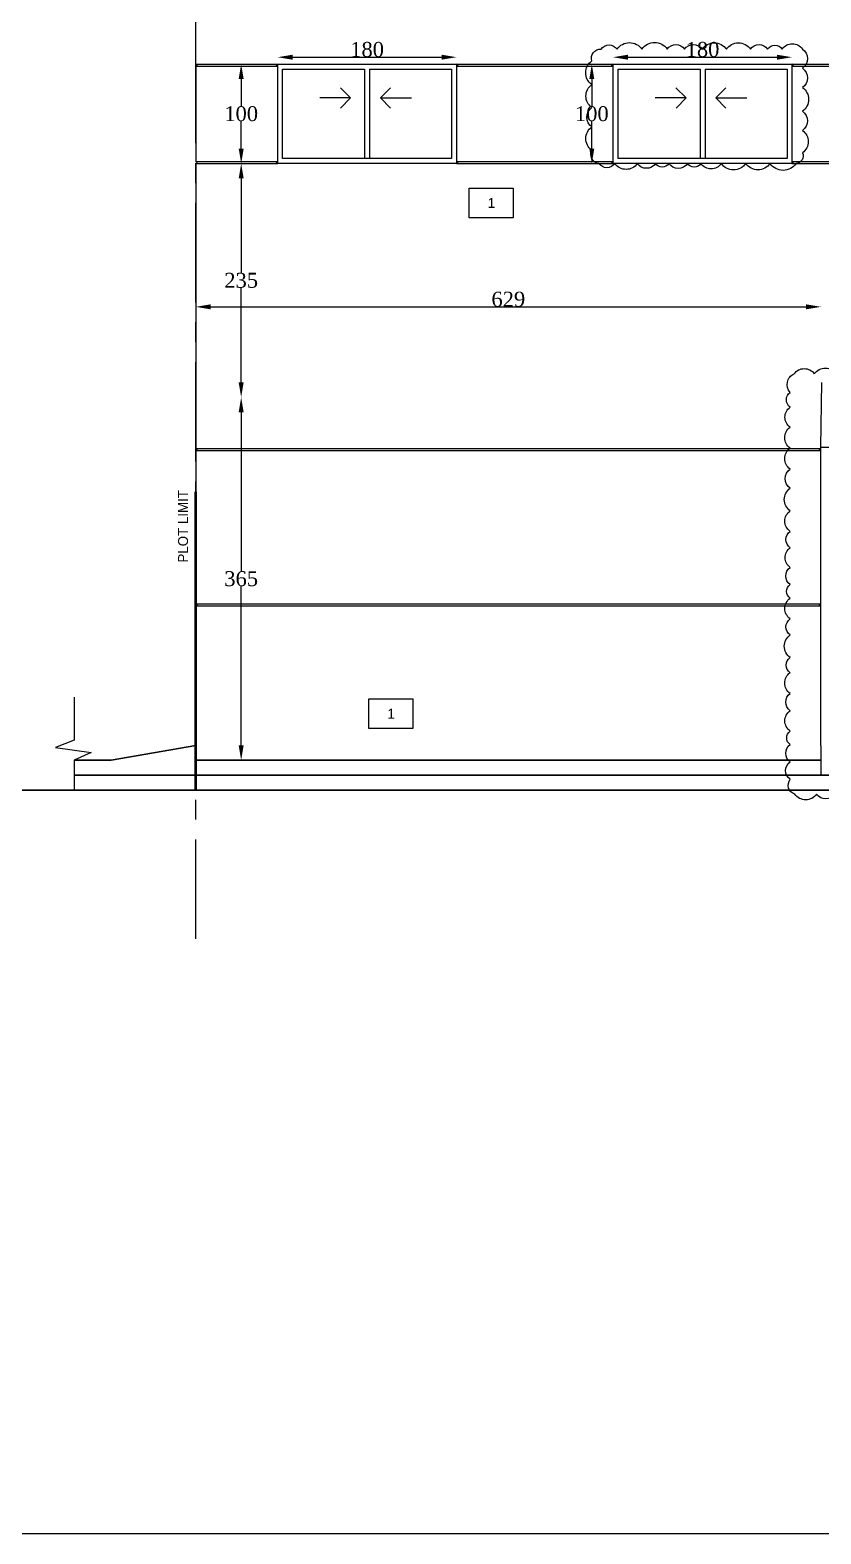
# Model space of a CAD drawing. Header units: millimetres. Extents: x -9083 to 924194, y -232449 to 321637.
# Drawn here: x 1165 to 9123, y 64923 to 80044 of the extents above; entities that cross this region are included whole.
import ezdxf
from ezdxf.enums import TextEntityAlignment as Align

# ---------------------------------------------------------------- set-up
doc = ezdxf.new("R2010")
doc.units = ezdxf.units.MM
doc.header["$LTSCALE"] = 400
doc.header["$MEASUREMENT"] = 0
doc.header["$PDMODE"] = 3
for name, pattern in [('CENTER', [2, 1.25, -0.25, 0.25, -0.25]), ('CENTERX2', [4, 2.5, -0.5, 0.5, -0.5]), ('DASHDOT', [1, 0.5, -0.25, 0, -0.25])]:
    doc.linetypes.add(name, pattern=pattern)
doc.layers.get('0').update_dxf_attribs({"lineweight": 0, "true_color": 0xff1414})
doc.layers.get('Defpoints').update_dxf_attribs({"color": 8, "lineweight": 5})
doc.layers.add('AXIES', color=7, linetype='CENTER', lineweight=0, true_color=0x949596)
doc.layers.add('DOORS', color=1, linetype='Continuous')
doc.layers.add('ELE', color=2, linetype='Continuous')
for name, color, linetype, lineweight in [('ELEVATION 00', 7, 'Continuous', 30), ('ELEVATION 02', 3, 'Continuous', 18), ('ELEVATION WINDOW', 5, 'Continuous', 5), ('LEVEL SYMBOL', 8, 'Continuous', 5), ('LEVELS', 251, 'Continuous', 5), ('PLOT BOWNDARY', 1, 'DASHDOT', 50), ('REVC', 210, 'Continuous', 0), ('ROOMS DIMENSION', 3, 'Continuous', 5), ('STAIR', 1, 'Continuous', 5), ('TAG ELEVATIONS DETAIL', 8, 'Continuous', 9), ('WALL PROPOSED', 255, 'Continuous', 30)]:
    doc.layers.add(name, color=color, linetype=linetype, lineweight=lineweight)
doc.styles.add('ROMAN', font='times.ttf')
doc.styles.add('ROMANS-TITLE', font='ROMANS.shx', dxfattribs={"width": 0.8})
doc.styles.add('WA-GV03-ELEV & SEC.-TYPE A$0$BOLD', font='romantic.ttf')
doc.styles.add('WA-GV03-ELEV & SEC.-TYPE A$0$Standard', font='arial.ttf')
doc.styles.add('XREF$0$STANDARD', font='verdana.ttf')
doc.dimstyles.new('ELEV DIM', dxfattribs={"dimtxt": 150, "dimasz": 150, "dimexe": 0.06, "dimexo": 0.06, "dimgap": 0.03, "dimtad": 1, "dimtih": 1, "dimtoh": 1, "dimdec": 0, "dimlfac": 0.1, "dimzin": 13, "dimdsep": 46, "dimtxsty": 'ROMAN', "dimcen": 0.09, "dimdle": 0.06, "dimse1": 1, "dimse2": 1, "dimclrd": 256, "dimclre": 256, "dimclrt": 3, "dimadec": 0, "dimazin": 0, "dimtfac": 1, "dimtdec": 0, "dimtix": 1, "dimtmove": 2, "dimatfit": 3, "dimfxl": 0.06, "dimtolj": 1, "dimtzin": 0, "dimarcsym": 0})

# ---------------------------------------------------------------- blocks, each defined once
blk = doc.blocks.new('*D509')
at = {"layer": 'Defpoints', "color": 0, "transparency": 16777216}
for p in [(9131, 76352), (3289, 72702), (3831, 72702)]:
    blk.add_point(p, dxfattribs=at)
at = {"layer": 'ROOMS DIMENSION', "lineweight": -2, "transparency": 16777216}
for p, q in [((3289, 76202), (3289, 74603)), ((3289, 72852), (3289, 74450))]:
    blk.add_line(p, q, dxfattribs=at)
at = {"layer": 'ROOMS DIMENSION', "transparency": 16777216}
for points in [[(3264, 76202), (3314, 76202), (3289, 76352)], [(3264, 72852), (3314, 72852), (3289, 72702)]]:
    blk.add_solid(points, dxfattribs=at)
at = {"layer": 'ROOMS DIMENSION', "color": 3, "transparency": 16777216, "insert": (3289, 74527), "char_height": 150, "attachment_point": 5, "style": 'ROMAN'}
blk.add_mtext('\\A1;365', dxfattribs=at)
blk = doc.blocks.new('WA-GV03-ELEV & SEC.-TYPE A$0$RCSS TG')
blk.add_lwpolyline([(28718, -28969), (29160, -28969), (29160, -29267), (28718, -29267)], close=True)
at = {"style": 'WA-GV03-ELEV & SEC.-TYPE A$0$BOLD'}
blk.add_attdef('CH', text='', height=80, dxfattribs=at).set_placement((28932, -29118), align=Align.MIDDLE)
blk = doc.blocks.new('*D510')
at = {"layer": 'Defpoints', "color": 0, "transparency": 16777216}
for p in [(3384, 79702), (3289, 78702), (3384, 78702)]:
    blk.add_point(p, dxfattribs=at)
at = {"layer": 'ROOMS DIMENSION', "lineweight": -2, "transparency": 16777216}
for p, q in [((3289, 79552), (3289, 79278)), ((3289, 78852), (3289, 79125))]:
    blk.add_line(p, q, dxfattribs=at)
at = {"layer": 'ROOMS DIMENSION', "transparency": 16777216}
for points in [[(3264, 79552), (3314, 79552), (3289, 79702)], [(3264, 78852), (3314, 78852), (3289, 78702)]]:
    blk.add_solid(points, dxfattribs=at)
at = {"layer": 'ROOMS DIMENSION', "color": 3, "transparency": 16777216, "insert": (3289, 79202), "char_height": 150, "attachment_point": 5, "style": 'ROMAN'}
blk.add_mtext('\\A1;100', dxfattribs=at)
blk = doc.blocks.new('*D511')
at = {"layer": 'Defpoints', "color": 0, "transparency": 16777216}
for p in [(24198, 79702), (3384, 78702), (24103, 78702)]:
    blk.add_point(p, dxfattribs=at)
at = {"layer": 'ROOMS DIMENSION', "lineweight": -2, "transparency": 16777216}
for p, q in [((24103, 79552), (24103, 79278)), ((24103, 78852), (24103, 79125))]:
    blk.add_line(p, q, dxfattribs=at)
at = {"layer": 'ROOMS DIMENSION', "transparency": 16777216}
for points in [[(24078, 79552), (24128, 79552), (24103, 79702)], [(24078, 78852), (24128, 78852), (24103, 78702)]]:
    blk.add_solid(points, dxfattribs=at)
at = {"layer": 'ROOMS DIMENSION', "color": 3, "transparency": 16777216, "insert": (24103, 79202), "char_height": 150, "attachment_point": 5, "style": 'ROMAN'}
blk.add_mtext('\\A1;100', dxfattribs=at)
blk = doc.blocks.new('*D536')
at = {"layer": 'Defpoints', "color": 0, "transparency": 16777216}
for p in [(2831, 78702), (3289, 76352), (9131, 76352)]:
    blk.add_point(p, dxfattribs=at)
at = {"layer": 'ROOMS DIMENSION', "lineweight": -2, "transparency": 16777216}
for p, q in [((3289, 78552), (3289, 77603)), ((3289, 76502), (3289, 77450))]:
    blk.add_line(p, q, dxfattribs=at)
at = {"layer": 'ROOMS DIMENSION', "transparency": 16777216}
for points in [[(3264, 78552), (3314, 78552), (3289, 78702)], [(3264, 76502), (3314, 76502), (3289, 76352)]]:
    blk.add_solid(points, dxfattribs=at)
at = {"layer": 'ROOMS DIMENSION', "color": 3, "transparency": 16777216, "insert": (3289, 77527), "char_height": 150, "attachment_point": 5, "style": 'ROMAN'}
blk.add_mtext('\\A1;235', dxfattribs=at)
blk = doc.blocks.new('*D512')
at = {"layer": 'Defpoints', "color": 0, "transparency": 16777216}
for p in [(6912, 79702), (6817, 78702), (6917, 78702)]:
    blk.add_point(p, dxfattribs=at)
at = {"layer": 'ROOMS DIMENSION', "lineweight": -2, "transparency": 16777216}
for p, q in [((6817, 79552), (6817, 79278)), ((6817, 78852), (6817, 79125))]:
    blk.add_line(p, q, dxfattribs=at)
at = {"layer": 'ROOMS DIMENSION', "transparency": 16777216}
for points in [[(6792, 79552), (6842, 79552), (6817, 79702)], [(6792, 78852), (6842, 78852), (6817, 78702)]]:
    blk.add_solid(points, dxfattribs=at)
at = {"layer": 'ROOMS DIMENSION', "color": 3, "transparency": 16777216, "insert": (6817, 79202), "char_height": 150, "attachment_point": 5, "style": 'ROMAN'}
blk.add_mtext('\\A1;100', dxfattribs=at)
blk = doc.blocks.new('*D514')
at = {"layer": 'Defpoints', "color": 0, "transparency": 16777216}
for p in [(16044, 79702), (6850, 78702), (15949, 78702)]:
    blk.add_point(p, dxfattribs=at)
at = {"layer": 'ROOMS DIMENSION', "lineweight": -2, "transparency": 16777216}
for p, q in [((15949, 79552), (15949, 79278)), ((15949, 78852), (15949, 79125))]:
    blk.add_line(p, q, dxfattribs=at)
at = {"layer": 'ROOMS DIMENSION', "transparency": 16777216}
for points in [[(15924, 79552), (15974, 79552), (15949, 79702)], [(15924, 78852), (15974, 78852), (15949, 78702)]]:
    blk.add_solid(points, dxfattribs=at)
at = {"layer": 'ROOMS DIMENSION', "color": 3, "transparency": 16777216, "insert": (15949, 79202), "char_height": 150, "attachment_point": 5, "style": 'ROMAN'}
blk.add_mtext('\\A1;100', dxfattribs=at)
blk = doc.blocks.new('*D519')
at = {"layer": 'Defpoints', "color": 0, "transparency": 16777216}
for p in [(5456, 79771), (3656, 78835), (5456, 78835)]:
    blk.add_point(p, dxfattribs=at)
at = {"layer": 'ROOMS DIMENSION', "lineweight": -2, "transparency": 16777216}
blk.add_line((3806, 79771), (5306, 79771), dxfattribs=at)
at = {"layer": 'ROOMS DIMENSION', "transparency": 16777216}
for points in [[(3806, 79796), (3806, 79746), (3656, 79771)], [(5306, 79796), (5306, 79746), (5456, 79771)]]:
    blk.add_solid(points, dxfattribs=at)
at = {"layer": 'ROOMS DIMENSION', "color": 3, "transparency": 16777216, "insert": (4556, 79848), "char_height": 150, "attachment_point": 5, "style": 'ROMAN'}
blk.add_mtext('\\A1;180', dxfattribs=at)
blk = doc.blocks.new('*D520')
at = {"layer": 'Defpoints', "color": 0, "transparency": 16777216}
for p in [(8831, 79771), (7031, 78835), (8831, 78835)]:
    blk.add_point(p, dxfattribs=at)
at = {"layer": 'ROOMS DIMENSION', "lineweight": -2, "transparency": 16777216}
blk.add_line((7181, 79771), (8681, 79771), dxfattribs=at)
at = {"layer": 'ROOMS DIMENSION', "transparency": 16777216}
for points in [[(7181, 79796), (7181, 79746), (7031, 79771)], [(8681, 79796), (8681, 79746), (8831, 79771)]]:
    blk.add_solid(points, dxfattribs=at)
at = {"layer": 'ROOMS DIMENSION', "color": 3, "transparency": 16777216, "insert": (7931, 79848), "char_height": 150, "attachment_point": 5, "style": 'ROMAN'}
blk.add_mtext('\\A1;180', dxfattribs=at)
blk = doc.blocks.new('*D530')
at = {"layer": 'Defpoints', "color": 0, "transparency": 16777216}
for p in [(9123, 77261), (2831, 75968), (9123, 75968)]:
    blk.add_point(p, dxfattribs=at)
at = {"layer": 'ROOMS DIMENSION', "lineweight": -2, "transparency": 16777216}
blk.add_line((2981, 77261), (8973, 77261), dxfattribs=at)
at = {"layer": 'ROOMS DIMENSION', "transparency": 16777216}
for points in [[(2981, 77286), (2981, 77236), (2831, 77261)], [(8973, 77286), (8973, 77236), (9123, 77261)]]:
    blk.add_solid(points, dxfattribs=at)
at = {"layer": 'ROOMS DIMENSION', "color": 3, "transparency": 16777216, "insert": (5977, 77337), "char_height": 150, "attachment_point": 5, "style": 'ROMAN'}
blk.add_mtext('\\A1;629', dxfattribs=at)
blk = doc.blocks.new('DFGG')
at = {"layer": 'AXIES', "linetype": 'CENTERX2'}
blk.add_line((2831.3, 70905.5), (2831.3, 89453.1), dxfattribs=at)
blk = doc.blocks.new('A-LVL_EL-SEC')
at = {"layer": 'LEVEL SYMBOL', "color": 5, "ltscale": 800}
blk.add_line((-150, 0), (150, 0), dxfattribs=at)
at = {"layer": 'LEVEL SYMBOL'}
blk.add_lwpolyline([(-300, 300), (0, 0), (300, 300), (-300, 300)], dxfattribs=at)
blk.add_solid([(0, 300), (300, 300), (0, 0)], dxfattribs=at)
at = {"layer": 'LEVEL SYMBOL', "color": 1, "ltscale": 800, "style": 'ROMANS-TITLE', "width": 0.8}
blk.add_attdef('FLOOR-LEVEL', text='', height=200, dxfattribs=at).set_placement((0, 580), align=Align.MIDDLE)
blk = doc.blocks.new('LVL-200')
at = {"color": 5, "ltscale": 800}
blk.add_line((-153071, 178428), (-152471, 178428), dxfattribs=at)
blk.add_lwpolyline([(-153371, 179028), (-152771, 178428), (-152171, 179028), (-153371, 179028)])
blk.add_solid([(-152771, 179028), (-152171, 179028), (-152771, 178428)])
at = {"ltscale": 800, "style": 'ROMANS-TITLE', "width": 0.8}
blk.add_attdef('FLOOR-LEVEL', text='', height=400, dxfattribs=at).set_placement((-152771, 179428), align=Align.MIDDLE)
blk = doc.blocks.new('*D648')
at = {"layer": 'Defpoints', "color": 0, "transparency": 16777216}
for p in [(87908, 108449), (89109, 108449, 0), (86883, 104199, 0)]:
    blk.add_point(p, dxfattribs=at)
at = {"layer": 'ROOMS DIMENSION', "lineweight": -2, "transparency": 16777216}
for p, q in [((87908, 108299), (87908, 106400)), ((87908, 104349), (87908, 106248))]:
    blk.add_line(p, q, dxfattribs=at)
at = {"layer": 'ROOMS DIMENSION', "transparency": 16777216}
for points in [[(87883, 108299), (87933, 108299), (87908, 108449)], [(87883, 104349), (87933, 104349), (87908, 104199)]]:
    blk.add_solid(points, dxfattribs=at)
at = {"layer": 'ROOMS DIMENSION', "color": 3, "transparency": 16777216, "insert": (87908, 106324), "char_height": 150, "attachment_point": 5, "style": 'ROMAN'}
blk.add_mtext('\\A1;425', dxfattribs=at)
blk = doc.blocks.new('*D649')
at = {"layer": 'Defpoints', "color": 0, "transparency": 16777216}
for p in [(87908, 112049), (89109, 112049, 0), (89109, 108849, 0)]:
    blk.add_point(p, dxfattribs=at)
at = {"layer": 'ROOMS DIMENSION', "lineweight": -2, "transparency": 16777216}
for p, q in [((87908, 111899), (87908, 110525)), ((87908, 108999), (87908, 110373))]:
    blk.add_line(p, q, dxfattribs=at)
at = {"layer": 'ROOMS DIMENSION', "transparency": 16777216}
for points in [[(87883, 111899), (87933, 111899), (87908, 112049)], [(87883, 108999), (87933, 108999), (87908, 108849)]]:
    blk.add_solid(points, dxfattribs=at)
at = {"layer": 'ROOMS DIMENSION', "color": 3, "transparency": 16777216, "insert": (87908, 110449), "char_height": 150, "attachment_point": 5, "style": 'ROMAN'}
blk.add_mtext('\\A1;320', dxfattribs=at)
blk = doc.blocks.new('*D650')
at = {"layer": 'Defpoints', "color": 0, "transparency": 16777216}
for p in [(87241, 113549), (88759, 113549, 0), (87233, 103749, 0)]:
    blk.add_point(p, dxfattribs=at)
at = {"layer": 'ROOMS DIMENSION', "lineweight": -2, "transparency": 16777216}
for p, q in [((87241, 113399), (87241, 108725)), ((87241, 103899), (87241, 108572))]:
    blk.add_line(p, q, dxfattribs=at)
at = {"layer": 'ROOMS DIMENSION', "transparency": 16777216}
for points in [[(87216, 113399), (87266, 113399), (87241, 113549)], [(87216, 103899), (87266, 103899), (87241, 103749)]]:
    blk.add_solid(points, dxfattribs=at)
at = {"layer": 'ROOMS DIMENSION', "color": 3, "transparency": 16777216, "insert": (87241, 108649), "char_height": 150, "attachment_point": 5, "style": 'ROMAN'}
blk.add_mtext('\\A1;980', dxfattribs=at)
blk = doc.blocks.new('*D543')
at = {"layer": 'Defpoints', "color": 0, "transparency": 16777216}
for p in [(89109, 108849), (87908, 108449), (89109, 108449)]:
    blk.add_point(p, dxfattribs=at)
at = {"layer": 'ROOMS DIMENSION', "lineweight": -2, "transparency": 16777216}
for p, q in [((87908, 108999), (87908, 109149)), ((87908, 108849), (87908, 108725)), ((87908, 108449), (87908, 108573)), ((87908, 108299), (87908, 108149))]:
    blk.add_line(p, q, dxfattribs=at)
at = {"layer": 'ROOMS DIMENSION', "transparency": 16777216}
for points in [[(87883, 108999), (87933, 108999), (87908, 108849)], [(87883, 108299), (87933, 108299), (87908, 108449)]]:
    blk.add_solid(points, dxfattribs=at)
at = {"layer": 'ROOMS DIMENSION', "color": 3, "transparency": 16777216, "insert": (87908, 108649), "char_height": 150, "attachment_point": 5, "style": 'ROMAN'}
blk.add_mtext('\\A1;40', dxfattribs=at)
blk = doc.blocks.new('*D651')
at = {"layer": 'Defpoints', "color": 0, "transparency": 16777216}
for p in [(87908, 113549), (89109, 113549), (89109, 112049)]:
    blk.add_point(p, dxfattribs=at)
at = {"layer": 'ROOMS DIMENSION', "lineweight": -2, "transparency": 16777216}
for p, q in [((87908, 113399), (87908, 112875)), ((87908, 112199), (87908, 112723))]:
    blk.add_line(p, q, dxfattribs=at)
at = {"layer": 'ROOMS DIMENSION', "transparency": 16777216}
for points in [[(87883, 113399), (87933, 113399), (87908, 113549)], [(87883, 112199), (87933, 112199), (87908, 112049)]]:
    blk.add_solid(points, dxfattribs=at)
at = {"layer": 'ROOMS DIMENSION', "color": 3, "transparency": 16777216, "insert": (87908, 112799), "char_height": 150, "attachment_point": 5, "style": 'ROMAN'}
blk.add_mtext('\\A1;150', dxfattribs=at)
blk = doc.blocks.new('FXCGXGG')
at = {"layer": 'AXIES', "linetype": 'CENTERX2', "ltscale": 0.5}
for p, q in [((96341.3, 113548.9), (83386.6, 113548.9)), ((96341.3, 112048.9), (83386.6, 112048.9)), ((89109.1, 108848.9), (83462.6, 108848.9)), ((89109.1, 108448.9), (83462.6, 108448.9)), ((89109.1, 104198.9), (83462.6, 104198.9)), ((89109.1, 104048.9), (83462.6, 104048.9)), ((88703.3, 103898.9), (83056.8, 103898.9)), ((89090.8, 103748.9), (83105.2, 103748.9))]:
    blk.add_line(p, q, dxfattribs=at)
at = {"layer": 'LEVEL SYMBOL', "ltscale": 800}
ref = blk.add_blockref('A-LVL_EL-SEC', (86418.3, 113548.9), dxfattribs=dict(at, xscale=-0.8, yscale=0.8, zscale=0.8))
ref.add_attrib('FLOOR-LEVEL', '+9.80', dxfattribs={"color": 1, "ltscale": 800, "height": 160, "style": 'ROMANS-TITLE', "width": 0.8}).set_placement((86418.3, 113948.9), align=Align.MIDDLE)
ref = blk.add_blockref('A-LVL_EL-SEC', (86418.3, 112048.9), dxfattribs=dict(at, xscale=-0.8, yscale=0.8, zscale=0.8))
ref.add_attrib('FLOOR-LEVEL', '+8.30', dxfattribs={"color": 1, "ltscale": 800, "height": 160, "style": 'ROMANS-TITLE', "width": 0.8}).set_placement((86418.3, 112448.9), align=Align.MIDDLE)
ref = blk.add_blockref('A-LVL_EL-SEC', (85748.3, 108848.9), dxfattribs=at)
ref.add_attrib('FLOOR-LEVEL', '+5.10', dxfattribs={"color": 1, "ltscale": 800, "height": 200, "style": 'ROMANS-TITLE', "width": 0.8}).set_placement((85748.3, 109348.9), align=Align.MIDDLE)
ref = blk.add_blockref('A-LVL_EL-SEC', (84196.1, 108448.9), dxfattribs=at)
ref.add_attrib('FLOOR-LEVEL', '+4.70', dxfattribs={"color": 1, "ltscale": 800, "height": 200, "style": 'ROMANS-TITLE', "width": 0.8}).set_placement((84196.1, 108948.9), align=Align.MIDDLE)
ref = blk.add_blockref('A-LVL_EL-SEC', (86575, 104198.9), dxfattribs=at)
ref.add_attrib('FLOOR-LEVEL', '+0.45', dxfattribs={"color": 1, "ltscale": 800, "height": 200, "style": 'ROMANS-TITLE', "width": 0.8}).set_placement((86575, 104698.9), align=Align.MIDDLE)
ref = blk.add_blockref('A-LVL_EL-SEC', (85478.6, 104048.9), dxfattribs=at)
ref.add_attrib('FLOOR-LEVEL', '+0.30', dxfattribs={"color": 1, "ltscale": 800, "height": 200, "style": 'ROMANS-TITLE', "width": 0.8}).set_placement((85478.6, 104548.9), align=Align.MIDDLE)
at = {"layer": 'LEVELS', "ltscale": 800}
ref = blk.add_blockref('LVL-200', (160841.9, 14684.8), dxfattribs=dict(at, xscale=0.5, yscale=0.5, zscale=0.5))
ref.add_attrib('FLOOR-LEVEL', '+0.15 FPL', dxfattribs={"layer": '0', "color": 1, "ltscale": 800, "height": 200, "style": 'ROMANS-TITLE', "width": 0.8}).set_placement((84456.3, 104398.9), align=Align.MIDDLE)
ref = blk.add_blockref('LVL-200', (159490.9, 14534.8), dxfattribs=dict(at, xscale=0.5, yscale=0.5, zscale=0.5))
ref.add_attrib('FLOOR-LEVEL', '+0.00 FPL', dxfattribs={"layer": '0', "color": 1, "ltscale": 800, "height": 200, "style": 'ROMANS-TITLE', "width": 0.8}).set_placement((83105.2, 104248.9), align=Align.MIDDLE)
at = {"layer": 'LEVELS', "ltscale": 800, "char_height": 200, "width": 5000, "attachment_point": 1, "style": 'ROMANS-TITLE'}
for s, insert in [('\\pi1517.14286;{\\C1;TOP ROOF APEX}', (83880, 114361.7, 0)), ('{\\C1;FIRST FLOOR}', (84984.6, 109807.2)), ('\\pi1570.47619;{\\C1;GROUND FLOOR}', (83752.9, 105110.9))]:
    blk.add_mtext(s, dxfattribs=dict(at, insert=insert))
at = {"layer": 'ROOMS DIMENSION'}
for base, p1, p2, picture, middle in [((87241.2, 113548.9, 0), (87232.6, 103748.9), (88759.1, 113548.9), '*D650', (87241.2, 108648.9, 0)), ((87907.7, 113548.9), (89109.1, 112048.9), (89109.1, 113548.9), '*D651', (87907.7, 112798.9)), ((87907.7, 112048.9, 0), (89109.1, 108848.9), (89109.1, 112048.9), '*D649', (87907.7, 110448.9, 0)), ((87907.7, 108448.9), (89109.1, 108848.9), (89109.1, 108448.9), '*D543', (87907.7, 108648.9)), ((87907.9, 108448.9, 0), (86883.2, 104198.9), (89109.1, 108448.9), '*D648', (87907.9, 106323.9, 0))]:
    dim = blk.add_linear_dim(base=base, p1=p1, p2=p2, angle=90, dimstyle='ELEV DIM', dxfattribs=at)
    dim.commit()
    dim.dimension.update_dxf_attribs({"geometry": picture, "text_midpoint": middle})

msp = doc.modelspace()

# ---------------------------------------------------------------- linework, layer by layer
at = {"layer": 'Defpoints'}
msp.add_lwpolyline([(-8100, 123208.72705), (55596.80779, 123208.72705), (55596.80779, 64923.38106), (-8100, 64923.38106)], close=True, dxfattribs=at)
at = {"layer": 'DOORS', "lineweight": -2}
for p, q in [((9122.509, 75851.64247), (14122.509, 75851.64247)), ((9122.509, 72851.64247), (9122.509, 75851.64247))]:
    msp.add_line(p, q, dxfattribs=at)
at = {"layer": 'ELE', "color": 3}
msp.add_line((9122.5246, 72847.01196, 0), (9122.509, 72551.64247), dxfattribs=at)
at = {"layer": 'ELEVATION 00'}
for p, q in [((1980.85157, 72701.64247), (2831.26178, 72851.64247)), ((1609.36286, 72701.64247), (1980.85157, 72701.64247)), ((2831.26178, 72701.64247), (9122.51692, 72701.64247)), ((1609.36286, 72551.64247), (52444.14335, 72551.64247)), ((-10.30991, 72401.64247), (50931.26178, 72401.64247))]:
    msp.add_line(p, q, dxfattribs=at)
at = {"layer": 'ELEVATION 02'}
for p, q in [((2831.27602, 79701.64247), (2831.27602, 80241.64247)), ((2848.00307, 79691.64247), (2831.27602, 79701.64247)), ((2831.27602, 79681.64247), (2848.00307, 79691.64247)), ((2831.28151, 79701.63919), (3656.24754, 79701.63396)), ((3639.52049, 79691.63396), (3656.24754, 79701.63396)), ((3656.24754, 79681.63396), (3639.52049, 79691.63396)), ((5456.24754, 79701.63396), (7031.24754, 79701.64247)), ((5472.98883, 79691.63396), (5456.26178, 79701.63396)), ((5456.26178, 79681.63396), (5472.98883, 79691.63396)), ((7014.52049, 79691.64247), (7031.24754, 79701.64247)), ((7031.24754, 79681.64247), (7014.52049, 79691.64247)), ((8831.24754, 79701.64247), (11981.26178, 79701.64247)), ((8847.98883, 79691.64247), (8831.26178, 79701.64247)), ((8831.26178, 79681.64247), (8847.98883, 79691.64247)), ((2831.26178, 79681.64247), (2831.26178, 78721.64247)), ((2831.31611, 79681.66644), (3656.24754, 79681.63396)), ((5456.24754, 79681.63396), (7031.24754, 79681.64247)), ((8831.24754, 79681.64247), (11981.26178, 79681.64247)), ((2831.26178, 78721.66644), (3656.26178, 78721.63396)), ((2847.98883, 78711.64247), (2831.26178, 78721.64247)), ((2831.26178, 78701.64247), (2847.98883, 78711.64247)), ((2831.26178, 78701.64247), (2831.26178, 78141.64247)), ((2831.30187, 78701.66644), (3656.26178, 78701.63396)), ((3639.53473, 78711.63396), (3656.26178, 78721.63396)), ((3656.26178, 78701.63396), (3639.53473, 78711.63396)), ((5456.24754, 78721.63396), (7031.26178, 78721.64247)), ((5472.97459, 78711.63396), (5456.24754, 78721.63396)), ((5456.24754, 78701.63396), (5472.97459, 78711.63396)), ((5456.24754, 78701.63396), (7031.26178, 78701.64247)), ((7014.53473, 78711.64247), (7031.26178, 78721.64247)), ((7031.26178, 78701.64247), (7014.53473, 78711.64247)), ((8831.24754, 78721.64247), (11981.27602, 78721.64247)), ((8847.97459, 78711.64247), (8831.24754, 78721.64247)), ((8831.24754, 78701.64247), (8847.97459, 78711.64247)), ((8831.24754, 78701.64247), (11981.27602, 78701.64247)), ((2831.26178, 78141.64247), (2831.26178, 75837.64247)), ((2831.26178, 75837.64247), (9122.509, 75837.64247)), ((2847.98883, 75827.64247), (2831.26178, 75837.64247)), ((2831.26178, 75817.64247), (2847.98883, 75827.64247)), ((2831.26178, 75817.64247), (2831.26178, 74274.64247)), ((2831.26178, 75817.64247), (9122.509, 75817.64247)), ((9105.78195, 75827.64247), (9122.509, 75837.64247)), ((9122.509, 75817.64247), (9105.78195, 75827.64247)), ((2831.26178, 74274.64247), (9122.509, 74274.64247)), ((2847.98883, 74264.64247), (2831.26178, 74274.64247)), ((2831.26178, 74254.64247), (2847.98883, 74264.64247)), ((2831.26178, 74254.64247), (2831.26178, 72701.64247)), ((2831.26178, 74254.64247), (9122.509, 74254.64247)), ((9105.78195, 74264.64247), (9122.509, 74274.64247)), ((9122.509, 74254.64247), (9105.78195, 74264.64247))]:
    msp.add_line(p, q, dxfattribs=at)
at = {"layer": 'ELEVATION WINDOW'}
for p, q in [((4531.24754, 79651.63396), (4531.24754, 78751.63396)), ((4581.24754, 79651.63396), (4581.24754, 78751.63396)), ((7906.24754, 79651.64247), (7906.24754, 78751.64247)), ((7956.24754, 79651.64247), (7956.24754, 78751.64247)), ((4289.01054, 79462.25867, 0.0001), (4390.35355, 79360.91567, 0.0001)), ((4791.76128, 79462.25867, 0.0001), (4690.41828, 79360.91567, 0.0001)), ((7664.01054, 79462.26718, 0.0001), (7765.35355, 79360.92418, 0.0001)), ((8166.76128, 79462.26718, 0.0001), (8065.41828, 79360.92418, 0.0001)), ((4390.35355, 79360.91567, 0.0001), (4079.58954, 79360.91567, 0.0001)), ((4390.35355, 79360.91567, 0.0001), (4289.17227, 79259.73439, 0.0001)), ((4690.41828, 79360.91567, 0.0001), (4791.59956, 79259.73439, 0.0001)), ((4690.41828, 79360.91567, 0.0001), (5001.18229, 79360.91567, 0.0001)), ((7765.35355, 79360.92418, 0.0001), (7454.58954, 79360.92418, 0.0001)), ((7765.35355, 79360.92418, 0.0001), (7664.17227, 79259.7429, 0.0001)), ((8065.41828, 79360.92418, 0.0001), (8166.59955, 79259.7429, 0.0001)), ((8065.41828, 79360.92418, 0.0001), (8376.18229, 79360.92418, 0.0001)), ((9122.509, 75851.64247), (9131.26178, 76501.75193))]:
    msp.add_line(p, q, dxfattribs=at)
for points in [[(3656.24754, 79701.63396), (5456.24754, 79701.63396), (5456.24754, 78701.63396), (3656.24754, 78701.63396)], [(7031.24754, 79701.64247), (8831.24754, 79701.64247), (8831.24754, 78701.64247), (7031.24754, 78701.64247)]]:
    msp.add_lwpolyline(points, close=True, dxfattribs=at)
for points in [[(4581.24754, 79651.63396), (5406.24754, 79651.63396), (5406.24754, 78751.63396), (3706.24754, 78751.63396), (3706.24754, 79651.63396), (4531.24754, 79651.63396)], [(7956.24754, 79651.64247), (8781.24754, 79651.64247), (8781.24754, 78751.64247), (7081.24754, 78751.64247), (7081.24754, 79651.64247), (7906.24754, 79651.64247)]]:
    msp.add_lwpolyline(points, dxfattribs=at)
at = {"layer": 'PLOT BOWNDARY', "const_width": 25}
msp.add_lwpolyline([(2831.26178, 72401.64247), (2831.26178, 75401.64247)], dxfattribs=at)
at = {"layer": 'REVC'}
msp.add_lwpolyline([(8936.61816, 79852.46744, -0.52056705), (8936.61816, 79660.50195, -0.52056705), (8936.61816, 79465.6962, -0.52056705), (8936.61816, 79228.31509, -0.52056705), (8936.61816, 79034.22958, -0.52056705), (8936.61816, 78809.9755, -0.52056705), (8872.7861, 78701.64247, -0.52056705), (8610.685, 78701.64247, -0.52056705), (8366.08118, 78701.64247, -0.52056705), (8119.21086, 78701.64247, -0.52056705), (7915.28211, 78701.64247, -0.52056705), (7780.41471, 78701.64247, -0.52056705), (7592.42069, 78701.64247, -0.52056705), (7458.48106, 78701.64247, -0.52056705), (7274.51955, 78701.64247, -0.52056705), (7049.05287, 78701.64247, -0.52056705), (6888.22033, 78701.64247, -0.52056705), (6817.45602, 78835.58819, -0.52056705), (6817.45602, 79069.86455, -0.52056705), (6817.45602, 79265.1179, -0.52056705), (6817.45602, 79495.25188, -0.52056705), (6817.45602, 79733.40205, -0.52056705), (6909.63569, 79852.46744, -0.52056705), (7071.55469, 79852.46744, -0.52056705), (7320.7078, 79852.46744, -0.52056705), (7576.24539, 79852.46744, -0.52056705), (7750.78278, 79852.46744, -0.52056705), (7926.6996, 79852.46744, -0.52056705), (8171.42143, 79852.46744, -0.52056705), (8413.23789, 79852.46744, -0.52056705), (8586.28191, 79852.46744, -0.52056705), (8732.41674, 79852.46744, -0.52056705)], format="xyb", close=True, dxfattribs=at)
msp.add_lwpolyline([(9265.6167, 72361.35787, -0.52056705), (9079.35613, 72361.35787, -0.52056705), (8859.29326, 72361.35787, -0.52056705), (8813.09478, 72510.81966, -0.52056705), (8813.09478, 72685.84128, -0.52056705), (8813.09478, 72859.46311, -0.52056705), (8813.09478, 72995.14027, -0.52056705), (8813.09478, 73200.68039, -0.52056705), (8813.09478, 73373.00011, -0.52056705), (8813.09478, 73582.49136, -0.52056705), (8813.09478, 73734.79907, -0.52056705), (8813.09478, 73961.73471, -0.52056705), (8813.09478, 74123.98331, -0.52056705), (8813.09478, 74330.78487, -0.52056705), (8813.09478, 74468.25651, -0.52056705), (8813.09478, 74639.9333, -0.52056705), (8813.09478, 74839.40635, -0.52056705), (8813.09478, 75003.78311, -0.52056705), (8813.09478, 75209.99464, -0.52056705), (8813.09478, 75436.72275, -0.52056705), (8813.09478, 75630.2101, -0.52056705), (8813.09478, 75839.4857, -0.52056705), (8813.09478, 76050.25059, -0.52056705), (8813.09478, 76252.09594, -0.52056705), (8813.09478, 76401.01813, -0.52056705), (8852.57268, 76587.36907, -0.52056705), (9055.97651, 76587.36907, -0.52056705), (9280.38521, 76587.36907, -0.52056705)], format="xyb", dxfattribs=at)
at = {"layer": 'STAIR'}
msp.add_lwpolyline([(1609.36286, 73336.2141), (1609.36286, 72903.14958), (1422.04035, 72830.04337), (1780.08484, 72780.04337), (1609.36286, 72702.1637), (1609.36286, 72401.64247)], dxfattribs=at)

# ---------------------------------------------------------------- block references
at = {"layer": 'REVC'}
msp.add_blockref('DFGG', (0, 0), dxfattribs=at)
at = {"layer": 'TAG ELEVATIONS DETAIL'}
ref = msp.add_blockref('WA-GV03-ELEV & SEC.-TYPE A$0$RCSS TG', (-23133.58836, 107424.1987), dxfattribs=at)
ref.add_attrib('CH', '1', dxfattribs={"layer": '0', "color": 1, "height": 100, "style": 'WA-GV03-ELEV & SEC.-TYPE A$0$Standard'}).set_placement((5808.04959, 78305.98961), align=Align.MIDDLE)
ref = msp.add_blockref('WA-GV03-ELEV & SEC.-TYPE A$0$RCSS TG', (-24144.44335, 102288.01264), dxfattribs=at)
ref.add_attrib('CH', '1', dxfattribs={"layer": '0', "color": 1, "height": 100, "style": 'WA-GV03-ELEV & SEC.-TYPE A$0$Standard'}).set_placement((4797.19461, 73169.80356), align=Align.MIDDLE)
at = {"layer": 'WALL PROPOSED'}
msp.add_blockref('FXCGXGG', (-89101.12471, -31347.2763), dxfattribs=at)

# ---------------------------------------------------------------- texts
at = {"layer": 'PLOT BOWNDARY', "insert": (2704.66627, 75054.25243), "char_height": 100, "width": 3591.7615035, "attachment_point": 5, "rotation": 90, "style": 'XREF$0$STANDARD'}
msp.add_mtext('{\\fStylus BT|b0|i0|c0|p34;PLOT LIMIT}', dxfattribs=at)

# ---------------------------------------------------------------- dimensions: what is measured, and where the dimension line sits
at = {"layer": 'ROOMS DIMENSION'}
for base, p1, p2, picture, middle in [((5456.24754, 79771.17313), (3656.24754, 78835.08033), (5456.24754, 78835.08033), '*D519', (4556.24754, 79847.5009)), ((8831.24754, 79771.18164), (7031.24754, 78835.08884), (8831.24754, 78835.08884), '*D520', (7931.24754, 79847.50941)), ((9122.509, 77260.79348), (2831.26178, 75967.64247), (9122.509, 75967.64247), '*D530', (5976.88539, 77337.33754))]:
    dim = msp.add_linear_dim(base=base, p1=p1, p2=p2, dimstyle='ELEV DIM', dxfattribs=at)
    dim.commit()
    dim.dimension.update_dxf_attribs({"geometry": picture, "text_midpoint": middle})
for base, p1, p2, picture, middle in [((3289.17516, 78701.64247), (3384.19189, 79701.64247), (3384.19189, 78701.64247), '*D510', (3289.17516, 79201.64247)), ((24103.0232, 78701.64247), (24198.03992, 79701.64247), (3384.19189, 78701.64247), '*D511', (24103.0232, 79201.64247)), ((6817.45602, 78701.64247), (6912.47275, 79701.63396), (6916.73941, 78701.64247), '*D512', (6817.45602, 79201.63822)), ((15948.78046, 78701.64247), (16043.79718, 79701.63396), (6849.92887, 78701.64247), '*D514', (15948.78046, 79201.63822)), ((3289.02516, 76351.75193), (2831.26178, 78701.64247), (9131.26178, 76351.75193), '*D536', (3289.02516, 77526.6972)), ((3289.04516, 72701.64247), (9131.26178, 76351.75193), (3831.2333, 72701.64247), '*D509', (3289.04516, 74526.6972))]:
    dim = msp.add_linear_dim(base=base, p1=p1, p2=p2, angle=90, dimstyle='ELEV DIM', dxfattribs=at)
    dim.commit()
    dim.dimension.update_dxf_attribs({"geometry": picture, "text_midpoint": middle})

doc.saveas('drawing.dxf')
